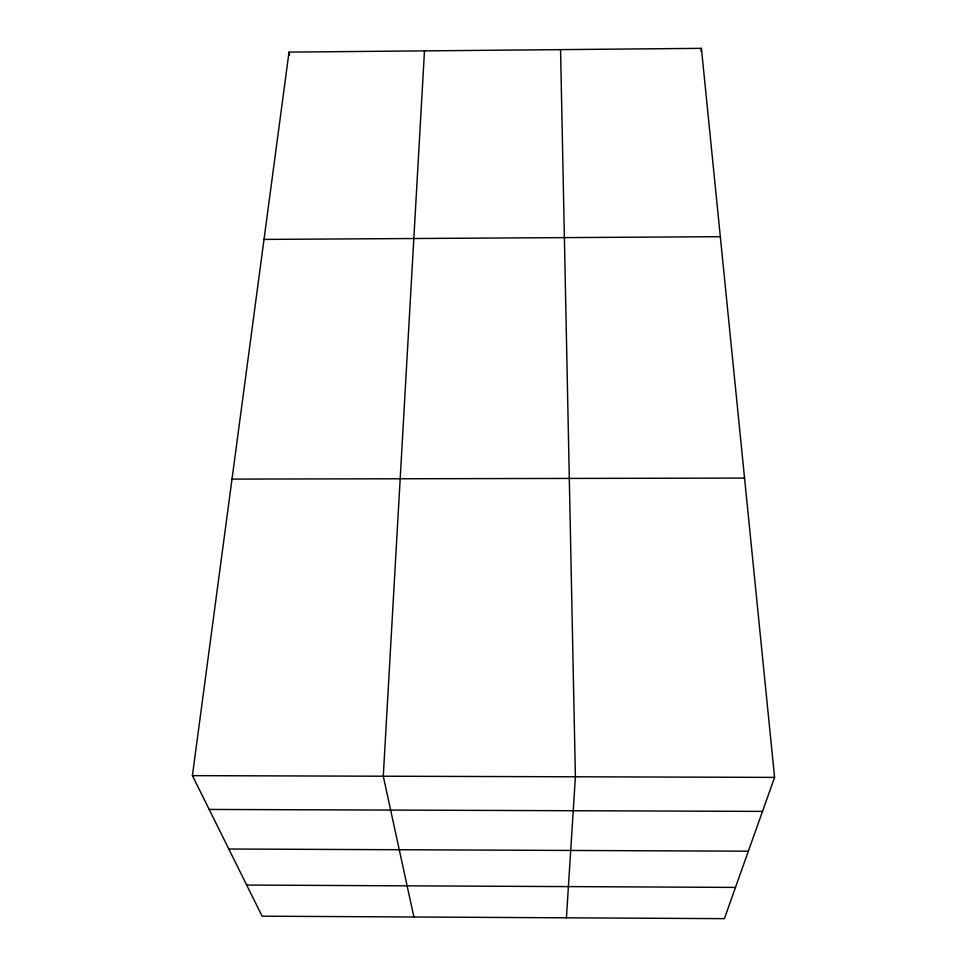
<?xml version="1.0" encoding="UTF-8"?>
<svg xmlns="http://www.w3.org/2000/svg" width="967" height="967" viewBox="0 0 967 967"><rect width="100%" height="100%" fill="white"/><g stroke="black" fill="none" stroke-linecap="round" stroke-linejoin="round"><path stroke-width="1.45" d="M424.489 50.876L383.283 776.211L413.888 916.994M566.42 917.804L575.389 776.791L560.558 49.631M701.051 51.324L701.413 48.35L289.024 52.109L192.409 775.643L262.13 916.184L724.38 918.65L774.591 777.383L701.413 48.35M264.003 239.417L720.318 236.685M232.007 479.1L744.554 478.085M192.409 775.643L774.591 777.383M209.174 809.439L762.504 811.398M228.804 849.014L748.361 851.202M246.682 885.059L735.488 887.404M289.024 52.109L289.532 55.046"/></g></svg>
